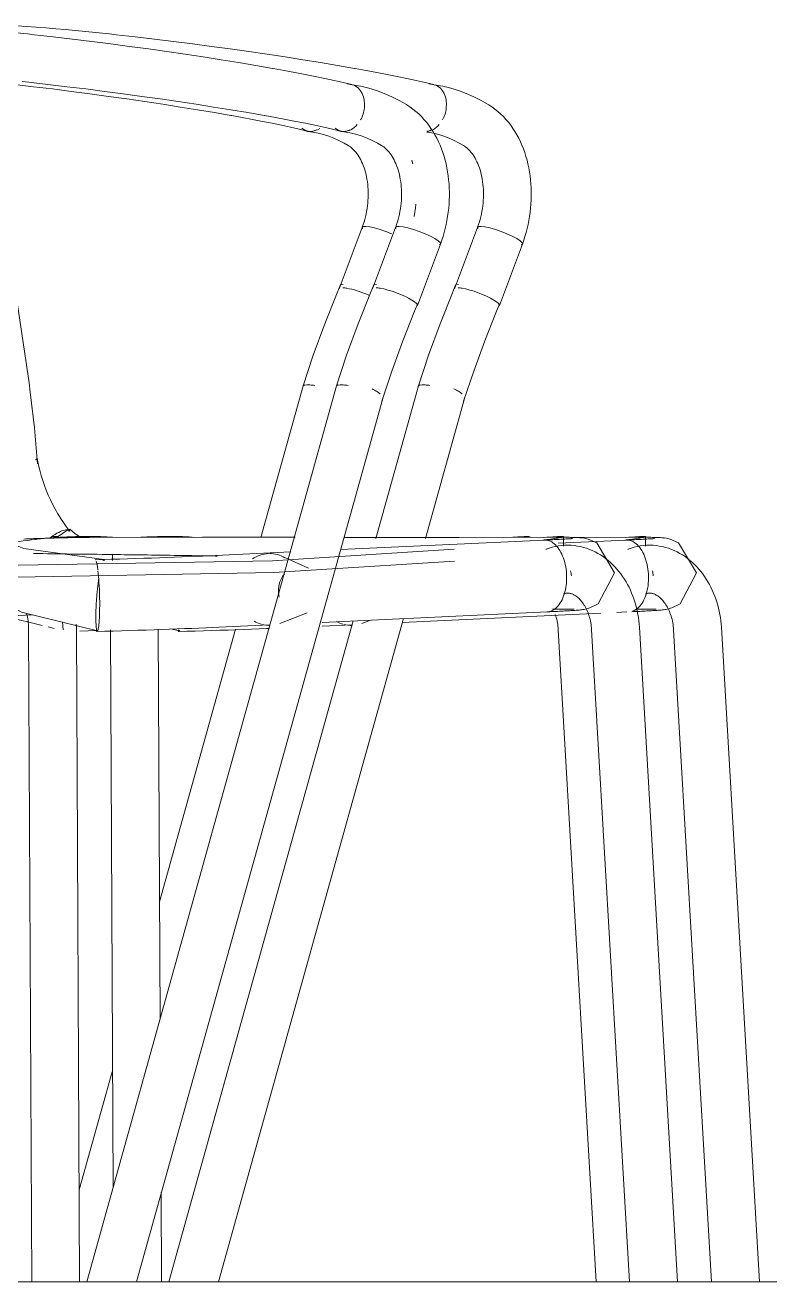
# Model space of a CAD drawing. Header units: inches. Extents: x 20230 to 40520, y -638 to 835.
# Drawn here: x 29240.1 to 29255.66, y 2 to 28.25 of the extents above; entities that cross this region are included whole.
import ezdxf

# ---------------------------------------------------------------- set-up
doc = ezdxf.new("R2010")
doc.units = ezdxf.units.IN
doc.header["$MEASUREMENT"] = 0
doc.layers.add('A-GLAZ-CWMG', color=51, linetype='Continuous', lineweight=9)
doc.layers.add('I-FURN', color=30, linetype='Continuous', lineweight=9)

# ---------------------------------------------------------------- blocks, each defined once
blk = doc.blocks.new('HermanMiller_Collection_Air-Chair_SideChair_Arms - Arms-457867-Elevation - South')
at = {"layer": 'I-FURN'}
for p, q in [((26183.806, 26.027), (26183.902, 26.014)), ((26185.989, 25.35), (26185.969, 25.431)), ((26184.935, 24.025), (26184.455, 22.742)), ((26185.552, 23.894), (26185.431, 23.942)), ((26183.702, 20.719), (26182.819, 17.55)), ((26178.771, 17.552), (26178.806, 17.552)), ((26178.942, 17.552), (26179.135, 17.552)), ((26178.247, 15.711), (26177.515, 15.893)), ((26178.496, 15.649), (26178.375, 15.679)), ((26182.284, 15.631), (26180.698, 9.941)), ((26189.032, 15.618), (26189.823, 2)), ((26179.708, 6.389), (26179.019, 3.919))]:
    blk.add_line(p, q, dxfattribs=at)
at = {"layer": 'I-FURN', "flags": 128}
for points in [[(26182.19, 26.363), (26181.845, 26.423), (26181.492, 26.482), (26181.132, 26.54), (26180.765, 26.597), (26180.392, 26.653), (26180.014, 26.708), (26179.632, 26.762), (26179.245, 26.815), (26178.854, 26.867), (26178.461, 26.917), (26178.065, 26.965), (26177.671, 27.012)], [(26183.79, 26.039), (26183.618, 26.079), (26183.438, 26.119), (26183.25, 26.16), (26183.055, 26.2), (26182.852, 26.24), (26182.643, 26.281), (26182.428, 26.321), (26182.207, 26.36), (26182.19, 26.363)], [(26183.902, 26.014), (26184.014, 25.992), (26184.124, 25.964), (26184.234, 25.93), (26184.342, 25.889), (26184.448, 25.841), (26184.554, 25.788), (26184.642, 25.737)], [(26184.642, 25.737), (26184.664, 25.722), (26184.687, 25.706), (26184.709, 25.689), (26184.731, 25.669), (26184.754, 25.647), (26184.776, 25.623), (26184.798, 25.597), (26184.82, 25.569), (26184.842, 25.539), (26184.863, 25.507), (26184.883, 25.472), (26184.903, 25.436), (26184.922, 25.398), (26184.94, 25.358), (26184.957, 25.316), (26184.973, 25.272), (26184.988, 25.226), (26185.001, 25.179), (26185.014, 25.131), (26185.025, 25.081), (26185.034, 25.03), (26185.042, 24.977), (26185.049, 24.924), (26185.054, 24.87), (26185.057, 24.815), (26185.059, 24.759), (26185.059, 24.703), (26185.058, 24.646), (26185.055, 24.59), (26185.05, 24.532), (26185.044, 24.475), (26185.036, 24.418), (26185.027, 24.361), (26185.015, 24.305), (26185.003, 24.249), (26184.989, 24.194), (26184.973, 24.139), (26184.956, 24.085), (26184.937, 24.032), (26184.935, 24.025)], [(26186.023, 24.256), (26186.035, 24.341), (26186.045, 24.426), (26186.052, 24.511)], [(26184.935, 24.025), (26184.934, 24.024), (26184.943, 23.995)], [(26185.091, 24.038), (26185.011, 24.046), (26184.957, 24.042), (26184.935, 24.025)], [(26185.431, 23.942), (26185.309, 23.984), (26185.193, 24.016), (26185.091, 24.038)], [(26183.692, 20.698), (26183.912, 21.355), (26184.151, 22.009), (26184.409, 22.66), (26184.478, 22.826)], [(26178.671, 15.787), (26178.676, 15.697), (26178.688, 15.622)], [(26188.969, 15.941), (26188.98, 15.907), (26188.99, 15.874), (26188.999, 15.839), (26189.007, 15.804), (26189.014, 15.768), (26189.02, 15.732), (26189.025, 15.695), (26189.029, 15.659), (26189.032, 15.622), (26189.032, 15.618)], [(26179.381, 15.604), (26179.208, 15.599), (26179.034, 15.594)]]:
    blk.add_lwpolyline(points, dxfattribs=at)
at = {"layer": 'I-FURN'}
for centre, major_axis, ratio, start_param, end_param in [((26183.906, 26.525), (0.116, 0.486), 0.74611, 2.783148, 3.306746), ((26183.863, 26.524), (0.057, 0.497), 0.711436, 2.845098, 3.106897), ((26183.863, 26.524), (0.057, 0.497), 0.711436, 3.106897, 3.630496), ((26183.906, 26.525), (0.116, 0.486), 0.74611, 3.306746, 3.830345), ((26184.939, 22.632), (-0.461, 0.194), 0.144221, 5.822246, 6.345845), ((26184.924, 22.567), (-0.468, 0.175), 0.191458, 5.509821, 5.771621), ((26184.924, 22.567), (-0.468, 0.175), 0.191458, 4.462624, 5.509821), ((26184.168, 20.546), (-0.476, 0.152), 0.239355, 5.543411, 6.328809), ((26184.184, 20.585), (-0.482, 0.134), 0.301377, 6.070747, 6.332547), ((26184.168, 20.546), (-0.476, 0.152), 0.239355, 5.282674, 5.542834)]:
    blk.add_ellipse(centre, major_axis=major_axis, ratio=ratio, start_param=start_param, end_param=end_param, dxfattribs=at)
for points in [[(26178.589, 17.57), (26178.544, 17.57), (26178.498, 17.57), (26178.451, 17.57)], [(26179.043, 17.55), (26179.013, 17.552), (26178.981, 17.555), (26178.946, 17.557)]]:
    blk.add_open_spline(points, degree=3, dxfattribs=at)
blk.add_open_spline([(26188.437, 17.558), (26188.45, 17.563), (26188.436, 17.57), (26188.304, 17.567), (26188.155, 17.557), (26188.085, 17.552)], degree=3, knots=[-0.6, -0.6, -0.6, -0.6, -0.4, -0.2, -0.0427058, -0.0427058, -0.0427058, -0.0427058], dxfattribs=at)
blk = doc.blocks.new('HermanMiller_Collection_Air-Chair_SideChair_Arms - Arms-V22-Elevation - South')
at = {"layer": 'I-FURN'}
for p, q in [((26186.474, 27), (26186.33, 27.021)), ((26186.288, 26.017), (26186.311, 26.014)), ((26187.343, 24.025), (26186.864, 22.742)), ((26187.801, 22.392), (26188.282, 23.678)), ((26188.259, 23.661), (26188.281, 23.678)), ((26186.111, 20.719), (26185.222, 17.53)), ((26186.26, 17.528), (26187.075, 20.451)), ((26181.6, 17.552), (26183.53, 17.552)), ((26184.553, 17.551), (26185.192, 17.551)), ((26186.288, 17.551), (26186.647, 17.551)), ((26190.455, 17.496), (26189.032, 17.429)), ((26189.068, 17.551), (26190.797, 17.552)), ((26190.853, 17.367), (26190.853, 17.563)), ((26190.674, 16.052), (26190.799, 16.052)), ((26173.103, 15.675), (26178.042, 15.933)), ((26184.742, 15.807), (26180.894, 2)), ((26181.932, 2), (26185.794, 15.856)), ((26184.927, 15.754), (26185.109, 15.824)), ((26185.769, 15.774), (26189.922, 15.969)), ((26190.252, 15.985), (26190.463, 15.995)), ((26179.674, 15.621), (26179.732, 3.964)), ((26180.715, 7.482), (26180.674, 15.634)), ((26181.114, 15.597), (26180.929, 15.643)), ((26181.097, 15.622), (26181.114, 15.597)), ((26184.095, 15.696), (26184.733, 15.726)), ((26191.441, 15.618), (26192.232, 2)), ((26193.234, 2), (26192.439, 15.676)), ((26180.742, 2), (26180.732, 3.876))]:
    blk.add_line(p, q, dxfattribs=at)
at = {"layer": 'I-FURN', "flags": 128}
for points in [[(26177.527, 28.251), (26177.722, 28.238), (26177.921, 28.224), (26178.121, 28.209), (26178.325, 28.193), (26178.53, 28.176), (26178.737, 28.158), (26178.945, 28.139), (26179.155, 28.118), (26179.365, 28.097), (26179.575, 28.075), (26179.651, 28.066)], [(26184.772, 27.348), (26184.421, 27.409), (26184.063, 27.468), (26183.697, 27.527), (26183.326, 27.585), (26182.948, 27.642), (26182.565, 27.698), (26182.178, 27.753), (26181.786, 27.806), (26181.391, 27.858), (26180.994, 27.909), (26180.594, 27.958), (26180.192, 28.005), (26179.79, 28.051), (26179.651, 28.066)], [(26186.431, 27.012), (26186.25, 27.054), (26186.061, 27.096), (26185.865, 27.138), (26185.663, 27.18), (26185.453, 27.222), (26185.238, 27.263), (26185.016, 27.304), (26184.789, 27.345), (26184.772, 27.348)], [(26187.569, 26.592), (26187.419, 26.678), (26187.264, 26.755), (26187.107, 26.823), (26186.946, 26.883), (26186.783, 26.933), (26186.617, 26.973), (26186.474, 27)], [(26188.281, 23.678), (26188.31, 23.758), (26188.336, 23.839), (26188.36, 23.921), (26188.381, 24.004), (26188.4, 24.087), (26188.417, 24.171), (26188.432, 24.256), (26188.444, 24.341), (26188.453, 24.426), (26188.461, 24.511), (26188.466, 24.596), (26188.468, 24.682), (26188.468, 24.767), (26188.466, 24.852), (26188.461, 24.936), (26188.453, 25.02), (26188.443, 25.104), (26188.431, 25.187), (26188.416, 25.269), (26188.398, 25.35), (26188.378, 25.431), (26188.356, 25.51), (26188.331, 25.588), (26188.303, 25.665), (26188.273, 25.741), (26188.24, 25.815), (26188.204, 25.887), (26188.166, 25.958), (26188.126, 26.027), (26188.083, 26.094), (26188.037, 26.159), (26187.988, 26.222), (26187.937, 26.282), (26187.884, 26.34), (26187.827, 26.395), (26187.769, 26.448), (26187.707, 26.497), (26187.644, 26.544), (26187.578, 26.587), (26187.569, 26.592)], [(26186.311, 26.014), (26186.423, 25.992), (26186.533, 25.964), (26186.642, 25.93), (26186.75, 25.889), (26186.857, 25.841), (26186.963, 25.788), (26187.051, 25.737)], [(26187.051, 25.737), (26187.073, 25.722), (26187.095, 25.706), (26187.118, 25.689), (26187.14, 25.669), (26187.163, 25.647), (26187.185, 25.623), (26187.207, 25.597), (26187.229, 25.569), (26187.251, 25.539), (26187.272, 25.507), (26187.292, 25.472), (26187.312, 25.436), (26187.331, 25.398), (26187.349, 25.358), (26187.366, 25.316), (26187.382, 25.272), (26187.397, 25.226), (26187.41, 25.179), (26187.423, 25.131), (26187.434, 25.081), (26187.443, 25.03), (26187.451, 24.977), (26187.458, 24.924), (26187.463, 24.87), (26187.466, 24.815), (26187.468, 24.759), (26187.468, 24.703), (26187.467, 24.646), (26187.464, 24.59), (26187.459, 24.532), (26187.453, 24.475), (26187.445, 24.418), (26187.435, 24.361), (26187.424, 24.305), (26187.412, 24.249), (26187.397, 24.194), (26187.382, 24.139), (26187.365, 24.085), (26187.346, 24.032), (26187.344, 24.025)], [(26177.973, 20.78), (26177.68, 22.744), (26177.372, 24.486)], [(26187.344, 24.025), (26187.343, 24.024), (26187.352, 23.995)], [(26187.5, 24.038), (26187.42, 24.046), (26187.366, 24.042), (26187.344, 24.025)], [(26187.84, 23.942), (26187.717, 23.984), (26187.602, 24.016), (26187.5, 24.038)], [(26188.164, 23.793), (26188.071, 23.844), (26187.96, 23.894), (26187.84, 23.942)], [(26188.281, 23.678), (26188.282, 23.679), (26188.273, 23.708), (26188.233, 23.747), (26188.164, 23.793)], [(26186.101, 20.698), (26186.32, 21.355), (26186.56, 22.009), (26186.818, 22.66), (26186.886, 22.826)], [(26187.053, 20.394), (26187.264, 21.025), (26187.494, 21.653), (26187.742, 22.279), (26187.808, 22.438)], [(26178.146, 19.086), (26178.083, 19.837), (26177.999, 20.584), (26177.973, 20.78)], [(26178.814, 17.694), (26178.75, 17.778), (26178.689, 17.864), (26178.63, 17.953), (26178.574, 18.045), (26178.52, 18.138), (26178.469, 18.234), (26178.42, 18.333), (26178.375, 18.432), (26178.333, 18.534), (26178.294, 18.637), (26178.258, 18.741), (26178.225, 18.846), (26178.195, 18.953), (26178.169, 19.059), (26178.147, 19.167), (26178.141, 19.197)], [(26178.58, 17.57), (26178.67, 17.633), (26178.744, 17.681), (26178.796, 17.711), (26178.823, 17.721)], [(26178.823, 17.721), (26178.823, 17.711), (26178.796, 17.681)], [(26179.059, 17.549), (26178.935, 17.627), (26178.826, 17.72)], [(26191.042, 17.526), (26191.04, 17.526), (26191.033, 17.526), (26191.023, 17.525), (26191.01, 17.523), (26190.994, 17.522), (26190.976, 17.521), (26190.956, 17.52), (26190.934, 17.518), (26190.909, 17.517), (26190.883, 17.515), (26190.856, 17.514), (26190.826, 17.512), (26190.795, 17.51), (26190.763, 17.509), (26190.729, 17.507), (26190.694, 17.506), (26190.657, 17.504), (26190.62, 17.502), (26190.581, 17.501), (26190.541, 17.499), (26190.5, 17.498), (26190.458, 17.496), (26190.457, 17.496)], [(26190.876, 17.385), (26190.81, 17.38), (26190.745, 17.371), (26190.681, 17.359), (26190.617, 17.343), (26190.555, 17.325), (26190.493, 17.303), (26190.482, 17.298)], [(26191.919, 16.809), (26191.546, 17.439), (26191.369, 17.514), (26191.293, 17.532), (26191.249, 17.538), (26191.218, 17.542), (26191.192, 17.544), (26191.169, 17.546), (26191.146, 17.547), (26191.123, 17.548), (26191.1, 17.549), (26191.076, 17.55), (26191.052, 17.55), (26191.025, 17.551), (26190.998, 17.551), (26190.969, 17.552), (26190.939, 17.552), (26190.908, 17.552), (26190.876, 17.552), (26190.842, 17.552), (26190.807, 17.552), (26190.797, 17.552)], [(26192.439, 15.676), (26192.434, 15.743), (26192.427, 15.81), (26192.418, 15.876), (26192.407, 15.942), (26192.395, 16.008), (26192.38, 16.073), (26192.363, 16.137), (26192.344, 16.201), (26192.324, 16.264), (26192.301, 16.326), (26192.277, 16.388), (26192.25, 16.448), (26192.222, 16.508), (26192.191, 16.566), (26192.159, 16.623), (26192.125, 16.679), (26192.089, 16.734), (26192.051, 16.787), (26192.011, 16.838), (26191.969, 16.888), (26191.926, 16.937), (26191.88, 16.983), (26191.833, 17.028), (26191.784, 17.07), (26191.733, 17.11), (26191.681, 17.148), (26191.626, 17.184), (26191.571, 17.217), (26191.513, 17.248), (26191.454, 17.276), (26191.394, 17.301), (26191.333, 17.323), (26191.27, 17.342), (26191.207, 17.357), (26191.143, 17.37), (26191.078, 17.379), (26191.013, 17.385), (26190.947, 17.387), (26190.881, 17.385), (26190.876, 17.385)], [(26191.919, 16.809), (26191.578, 16.16), (26191.404, 16.077), (26191.33, 16.056), (26191.286, 16.047), (26191.255, 16.042), (26191.229, 16.038), (26191.206, 16.035), (26191.183, 16.033), (26191.161, 16.031), (26191.138, 16.029), (26191.114, 16.027), (26191.089, 16.025), (26191.063, 16.023), (26191.036, 16.022), (26191.007, 16.02), (26190.977, 16.018), (26190.946, 16.016), (26190.914, 16.014), (26190.88, 16.013), (26190.845, 16.011), (26190.809, 16.009), (26190.771, 16.008), (26190.733, 16.006), (26190.693, 16.004), (26190.652, 16.002), (26190.611, 16.001), (26190.568, 15.999)], [(26190.851, 16.369), (26190.864, 16.374), (26190.877, 16.378), (26190.89, 16.381), (26190.902, 16.383), (26190.914, 16.385), (26190.926, 16.386), (26190.928, 16.386)], [(26190.928, 16.386), (26190.94, 16.387), (26190.953, 16.386), (26190.965, 16.385), (26190.978, 16.384), (26190.991, 16.381), (26191.004, 16.378), (26191.018, 16.374), (26191.032, 16.369), (26191.047, 16.363), (26191.062, 16.356), (26191.078, 16.347), (26191.094, 16.338), (26191.11, 16.327), (26191.127, 16.315), (26191.144, 16.302), (26191.161, 16.287), (26191.178, 16.271), (26191.195, 16.253), (26191.213, 16.234), (26191.23, 16.214), (26191.247, 16.192), (26191.263, 16.169), (26191.28, 16.145), (26191.295, 16.119), (26191.311, 16.092), (26191.326, 16.064), (26191.34, 16.035), (26191.353, 16.004), (26191.366, 15.973), (26191.377, 15.941), (26191.388, 15.907), (26191.398, 15.874), (26191.408, 15.839), (26191.416, 15.804), (26191.423, 15.768), (26191.429, 15.732), (26191.434, 15.695), (26191.438, 15.659), (26191.44, 15.622), (26191.441, 15.618)], [(26191.079, 16.048), (26191.076, 16.049), (26191.069, 16.049), (26191.059, 16.049), (26191.046, 16.05), (26191.03, 16.05), (26191.012, 16.051), (26190.992, 16.051), (26190.97, 16.051), (26190.946, 16.052), (26190.92, 16.052), (26190.892, 16.052), (26190.862, 16.052), (26190.831, 16.052), (26190.799, 16.052)], [(26182.998, 15.647), (26182.935, 15.644), (26182.78, 15.638), (26182.622, 15.633), (26182.461, 15.627), (26182.297, 15.621), (26182.13, 15.615), (26181.961, 15.61), (26181.79, 15.604), (26181.617, 15.599), (26181.443, 15.594), (26181.267, 15.589), (26181.107, 15.585)]]:
    blk.add_lwpolyline(points, dxfattribs=at)
at = {"layer": 'I-FURN'}
for centre, major_axis, ratio, start_param, end_param in [((26186.315, 26.525), (0.116, 0.486), 0.74611, 4.877543, 6.18654), ((26186.315, 26.525), (0.116, 0.486), 0.74611, 4.353944, 4.877543), ((26186.315, 26.525), (0.116, 0.486), 0.74611, 3.380624, 4.092145), ((26186.272, 26.524), (0.057, 0.497), 0.711436, 3.346906, 3.630496), ((26187.347, 22.632), (-0.461, 0.194), 0.144221, 5.822246, 6.345845), ((26187.333, 22.567), (-0.468, 0.175), 0.191458, 5.509821, 5.771621), ((26187.333, 22.567), (-0.468, 0.175), 0.191458, 3.939025, 5.509821), ((26187.333, 22.567), (-0.468, 0.175), 0.191458, 3.141593, 3.939025), ((26186.577, 20.546), (-0.476, 0.152), 0.239355, 5.543411, 6.328809), ((26186.593, 20.585), (-0.482, 0.134), 0.301377, 6.070747, 6.332547), ((26186.577, 20.546), (-0.476, 0.152), 0.239355, 5.282674, 5.542834), ((26186.593, 20.585), (-0.482, 0.134), 0.301377, 3.976352, 4.23196), ((26186.593, 20.585), (-0.482, 0.134), 0.301377, 3.714553, 3.976352), ((26177.649, 19.106), (0.492, 0.091), 0.107353, 5.872701, 6.396299), ((26178.422, 17.385), (0.393, 0.31), 0.26753, 0.631223, 1.416621), ((26178.422, 17.385), (0.393, 0.31), 0.26753, 6.12901, 6.914408), ((26185.159, 101.858), (0, 84.692), 0.707107, 3.229588, 3.231436), ((26190.667, 16.834), (-0.185, 0.465), 0.644783, 4.278143, 4.497915), ((26184.707, 16.463), (0.021, 0.75), 0.90616, 2.713723, 2.913055), ((26181.086, 16.334), (-0.02, 0.75), 0.096081, 2.854998, 3.116798), ((26181.086, 16.334), (-0.02, 0.75), 0.096081, 3.116798, 3.378597), ((26184.707, 16.463), (0.021, 0.75), 0.90616, 2.938175, 3.199975)]:
    blk.add_ellipse(centre, major_axis=major_axis, ratio=ratio, start_param=start_param, end_param=end_param, dxfattribs=at)
for points, knots in [([(26181.437, 17.551), (26181.364, 17.558), (26181.183, 17.568), (26180.843, 17.572), (26180.544, 17.564), (26180.364, 17.556), (26180.311, 17.553)], [-0.9876576, -0.9876576, -0.9876576, -0.9876576, -0.8, -0.6, -0.4, -0.3131267, -0.3131267, -0.3131267, -0.3131267]), ([(26190.532, 17.508), (26190.662, 17.525), (26190.856, 17.553), (26190.869, 17.571), (26190.7, 17.566), (26190.533, 17.555), (26190.437, 17.548)], [-1, -1, -1, -1, -0.7, -0.4, -0.2, 0, 0, 0, 0]), ([(26190.581, 16.008), (26190.628, 16.023), (26190.745, 16.097), (26190.886, 16.35), (26190.921, 16.611), (26190.918, 16.742)], [0.1145083, 0.1145083, 0.1145083, 0.1145083, 0.3333333, 0.6666667, 1, 1, 1, 1])]:
    blk.add_open_spline(points, degree=3, knots=knots, dxfattribs=at)
blk.add_open_spline([(26190.918, 16.742), (26190.915, 16.873), (26190.867, 17.135), (26190.693, 17.424), (26190.542, 17.495), (26190.469, 17.496)], degree=3, dxfattribs=at)
blk = doc.blocks.new('HermanMiller_Collection_Air-Chair_SideChair_Arms - Arms-V26-Elevation - South')
at = {"layer": 'I-FURN'}
for p, q in [((26184.762, 27), (26184.618, 27.021)), ((26184.503, 26.027), (26184.599, 26.014)), ((26185.631, 24.025), (26185.152, 22.742)), ((26186.089, 22.392), (26186.57, 23.678)), ((26186.547, 23.661), (26186.569, 23.678)), ((26184.399, 20.719), (26179.182, 2)), ((26180.22, 2), (26185.363, 20.451)), ((26179.526, 17.552), (26183.529, 17.551)), ((26188.743, 17.496), (26184.482, 17.296)), ((26189.141, 17.367), (26189.141, 17.563)), ((26179.533, 17.091), (26179.511, 17.066)), ((26179.551, 17.066), (26179.533, 17.091)), ((26179.715, 17.193), (26179.715, 17.07)), ((26183.445, 17.247), (26181.87, 17.173)), ((26183.81, 16.908), (26183.254, 17.157)), ((26188.912, 16.052), (26189.087, 16.052)), ((26183.215, 15.754), (26183.783, 15.972)), ((26184.095, 15.776), (26188.808, 15.997)), ((26177.962, 15.645), (26178.03, 2)), ((26179.03, 2), (26178.962, 15.65)), ((26181.94, 15.675), (26182.998, 15.725)), ((26189.729, 15.618), (26190.52, 2)), ((26191.522, 2), (26190.727, 15.676))]:
    blk.add_line(p, q, dxfattribs=at)
at = {"layer": 'I-FURN', "flags": 128}
for points in [[(26175.815, 28.251), (26176.01, 28.238), (26176.209, 28.224), (26176.41, 28.209), (26176.613, 28.193), (26176.818, 28.176), (26177.025, 28.158), (26177.233, 28.139), (26177.443, 28.118), (26177.653, 28.097), (26177.863, 28.075), (26177.939, 28.066)], [(26183.06, 27.348), (26182.709, 27.409), (26182.351, 27.468), (26181.985, 27.527), (26181.614, 27.585), (26181.236, 27.642), (26180.853, 27.698), (26180.466, 27.753), (26180.074, 27.806), (26179.679, 27.858), (26179.282, 27.909), (26178.882, 27.958), (26178.48, 28.005), (26178.078, 28.051), (26177.939, 28.066)], [(26184.719, 27.012), (26184.538, 27.054), (26184.349, 27.096), (26184.153, 27.138), (26183.951, 27.18), (26183.741, 27.222), (26183.526, 27.263), (26183.304, 27.304), (26183.077, 27.345), (26183.06, 27.348)], [(26182.887, 26.363), (26182.542, 26.423), (26182.189, 26.482), (26181.829, 26.54), (26181.462, 26.597), (26181.089, 26.653), (26180.711, 26.708), (26180.328, 26.762), (26179.942, 26.815), (26179.551, 26.867), (26179.158, 26.917), (26178.762, 26.965), (26178.365, 27.012), (26177.967, 27.057), (26177.829, 27.072)], [(26185.857, 26.592), (26185.707, 26.678), (26185.552, 26.755), (26185.395, 26.823), (26185.234, 26.883), (26185.071, 26.933), (26184.905, 26.973), (26184.762, 27)], [(26186.569, 23.678), (26186.598, 23.758), (26186.624, 23.839), (26186.648, 23.921), (26186.669, 24.004), (26186.688, 24.087), (26186.705, 24.171), (26186.72, 24.256), (26186.732, 24.341), (26186.742, 24.426), (26186.749, 24.511), (26186.754, 24.596), (26186.756, 24.682), (26186.756, 24.767), (26186.754, 24.852), (26186.749, 24.936), (26186.741, 25.02), (26186.731, 25.104), (26186.719, 25.187), (26186.704, 25.269), (26186.686, 25.35), (26186.666, 25.431), (26186.644, 25.51), (26186.619, 25.588), (26186.591, 25.665), (26186.561, 25.741), (26186.528, 25.815), (26186.493, 25.887), (26186.455, 25.958), (26186.414, 26.027), (26186.371, 26.094), (26186.325, 26.159), (26186.276, 26.222), (26186.225, 26.282), (26186.172, 26.34), (26186.115, 26.395), (26186.057, 26.448), (26185.995, 26.497), (26185.932, 26.544), (26185.866, 26.587), (26185.857, 26.592)], [(26184.487, 26.039), (26184.315, 26.079), (26184.135, 26.119), (26183.947, 26.16), (26183.752, 26.2), (26183.549, 26.24), (26183.34, 26.281), (26183.125, 26.321), (26182.903, 26.36), (26182.887, 26.363)], [(26184.599, 26.014), (26184.711, 25.992), (26184.821, 25.964), (26184.931, 25.93), (26185.039, 25.889), (26185.145, 25.841), (26185.251, 25.788), (26185.339, 25.737)], [(26185.339, 25.737), (26185.361, 25.722), (26185.384, 25.706), (26185.406, 25.689), (26185.428, 25.669), (26185.451, 25.647), (26185.473, 25.623), (26185.495, 25.597), (26185.517, 25.569), (26185.539, 25.539), (26185.56, 25.507), (26185.58, 25.472), (26185.6, 25.436), (26185.619, 25.398), (26185.637, 25.358), (26185.654, 25.316), (26185.67, 25.272), (26185.685, 25.226), (26185.698, 25.179), (26185.711, 25.131), (26185.722, 25.081), (26185.731, 25.03), (26185.739, 24.977), (26185.746, 24.924), (26185.751, 24.87), (26185.754, 24.815), (26185.756, 24.759), (26185.756, 24.703), (26185.755, 24.646), (26185.752, 24.59), (26185.747, 24.532), (26185.741, 24.475), (26185.733, 24.418), (26185.723, 24.361), (26185.712, 24.305), (26185.7, 24.249), (26185.686, 24.194), (26185.67, 24.139), (26185.653, 24.085), (26185.634, 24.032), (26185.632, 24.025)], [(26185.632, 24.025), (26185.631, 24.024), (26185.64, 23.995)], [(26185.788, 24.038), (26185.708, 24.046), (26185.654, 24.042), (26185.632, 24.025)], [(26186.128, 23.942), (26186.006, 23.984), (26185.89, 24.016), (26185.788, 24.038)], [(26186.452, 23.793), (26186.359, 23.844), (26186.248, 23.894), (26186.128, 23.942)], [(26186.569, 23.678), (26186.57, 23.679), (26186.561, 23.708), (26186.521, 23.747), (26186.452, 23.793)], [(26184.389, 20.698), (26184.609, 21.355), (26184.848, 22.009), (26185.106, 22.66), (26185.174, 22.826)], [(26185.341, 20.394), (26185.552, 21.025), (26185.782, 21.653), (26186.03, 22.279), (26186.096, 22.438)], [(26179.534, 17.091), (26177.865, 17.316), (26177.447, 17.486), (26177.223, 17.627), (26177.114, 17.72)], [(26177.867, 17.516), (26177.907, 17.518), (26177.948, 17.519), (26177.99, 17.521), (26178.033, 17.523), (26178.076, 17.524), (26178.121, 17.526), (26178.166, 17.527), (26178.211, 17.529), (26178.258, 17.53), (26178.305, 17.532), (26178.352, 17.533), (26178.399, 17.535), (26178.447, 17.536), (26178.496, 17.537), (26178.544, 17.539), (26178.592, 17.54), (26178.641, 17.541), (26178.689, 17.542), (26178.737, 17.543), (26178.785, 17.544), (26178.833, 17.545), (26178.88, 17.546), (26178.927, 17.547), (26178.974, 17.548), (26179.02, 17.548), (26179.065, 17.549), (26179.109, 17.55), (26179.153, 17.55), (26179.196, 17.551), (26179.238, 17.551), (26179.279, 17.552), (26179.319, 17.552), (26179.358, 17.552), (26179.396, 17.552), (26179.433, 17.552), (26179.468, 17.552), (26179.503, 17.552), (26179.527, 17.552)], [(26184.553, 17.551), (26186.961, 17.55), (26189.085, 17.552)], [(26189.33, 17.526), (26189.328, 17.526), (26189.321, 17.526), (26189.311, 17.525), (26189.298, 17.523), (26189.282, 17.522), (26189.264, 17.521), (26189.244, 17.52), (26189.222, 17.518), (26189.197, 17.517), (26189.172, 17.515), (26189.144, 17.514), (26189.114, 17.512), (26189.083, 17.51), (26189.051, 17.509), (26189.017, 17.507), (26188.982, 17.506), (26188.946, 17.504), (26188.908, 17.502), (26188.869, 17.501), (26188.829, 17.499), (26188.788, 17.498), (26188.746, 17.496), (26188.745, 17.496)], [(26189.164, 17.385), (26189.098, 17.38), (26189.033, 17.371), (26188.969, 17.359), (26188.905, 17.343), (26188.843, 17.325), (26188.781, 17.303), (26188.77, 17.298)], [(26190.207, 16.809), (26189.834, 17.439), (26189.657, 17.514), (26189.581, 17.532), (26189.537, 17.538), (26189.506, 17.542), (26189.48, 17.544), (26189.457, 17.546), (26189.434, 17.547), (26189.412, 17.548), (26189.388, 17.549), (26189.365, 17.55), (26189.34, 17.55), (26189.313, 17.551), (26189.286, 17.551), (26189.257, 17.552), (26189.228, 17.552), (26189.196, 17.552), (26189.164, 17.552), (26189.13, 17.552), (26189.095, 17.552), (26189.085, 17.552)], [(26190.727, 15.676), (26190.722, 15.743), (26190.715, 15.81), (26190.706, 15.876), (26190.696, 15.942), (26190.683, 16.008), (26190.668, 16.073), (26190.651, 16.137), (26190.632, 16.201), (26190.612, 16.264), (26190.589, 16.326), (26190.565, 16.388), (26190.538, 16.448), (26190.51, 16.508), (26190.479, 16.566), (26190.447, 16.623), (26190.413, 16.679), (26190.377, 16.734), (26190.339, 16.787), (26190.299, 16.838), (26190.257, 16.888), (26190.214, 16.937), (26190.168, 16.983), (26190.121, 17.028), (26190.072, 17.07), (26190.021, 17.11), (26189.969, 17.148), (26189.914, 17.184), (26189.859, 17.217), (26189.801, 17.248), (26189.743, 17.276), (26189.682, 17.301), (26189.621, 17.323), (26189.559, 17.342), (26189.495, 17.357), (26189.431, 17.37), (26189.366, 17.379), (26189.301, 17.385), (26189.235, 17.387), (26189.169, 17.385), (26189.164, 17.385)], [(26170.806, 17.195), (26176.929, 16.956), (26183.061, 17.063), (26186.857, 17.303)], [(26179.402, 15.597), (26177.813, 15.991), (26176.831, 16.544), (26176.529, 16.833), (26176.314, 17.12)], [(26181.87, 17.173), (26181.738, 17.167), (26181.601, 17.161), (26181.459, 17.155), (26181.314, 17.149), (26181.165, 17.143), (26181.012, 17.137), (26180.855, 17.132), (26180.696, 17.126), (26180.533, 17.12), (26180.368, 17.115), (26180.201, 17.109), (26180.031, 17.104), (26179.86, 17.098), (26179.687, 17.093), (26179.513, 17.088), (26179.354, 17.084)], [(26170.806, 16.945), (26176.943, 16.706), (26183.089, 16.814), (26186.861, 17.053)], [(26190.207, 16.809), (26189.866, 16.16), (26189.692, 16.077), (26189.618, 16.056), (26189.574, 16.047), (26189.543, 16.042), (26189.517, 16.038), (26189.494, 16.035), (26189.471, 16.033), (26189.449, 16.031), (26189.426, 16.029), (26189.402, 16.027), (26189.377, 16.025), (26189.351, 16.023), (26189.324, 16.022), (26189.295, 16.02), (26189.265, 16.018), (26189.234, 16.016), (26189.202, 16.014), (26189.168, 16.013), (26189.133, 16.011), (26189.097, 16.009), (26189.059, 16.008), (26189.021, 16.006), (26188.981, 16.004), (26188.94, 16.002), (26188.899, 16.001), (26188.856, 15.999), (26188.813, 15.998), (26188.805, 15.997)], [(26179.43, 16.696), (26179.41, 16.537), (26179.39, 16.344)], [(26179.39, 16.344), (26179.376, 16.151), (26179.368, 15.97), (26179.367, 15.816), (26179.373, 15.697), (26179.385, 15.622), (26179.402, 15.597)], [(26189.14, 16.369), (26189.153, 16.374), (26189.165, 16.378), (26189.178, 16.381), (26189.19, 16.383), (26189.202, 16.385), (26189.214, 16.386), (26189.216, 16.386)], [(26189.216, 16.386), (26189.228, 16.387), (26189.241, 16.386), (26189.253, 16.385), (26189.266, 16.384), (26189.279, 16.381), (26189.292, 16.378), (26189.306, 16.374), (26189.32, 16.369), (26189.335, 16.363), (26189.35, 16.356), (26189.366, 16.347), (26189.382, 16.338), (26189.398, 16.327), (26189.415, 16.315), (26189.432, 16.302), (26189.449, 16.287), (26189.466, 16.271), (26189.484, 16.253), (26189.501, 16.234), (26189.518, 16.214), (26189.535, 16.192), (26189.551, 16.169), (26189.568, 16.145), (26189.584, 16.119), (26189.599, 16.092), (26189.614, 16.064), (26189.628, 16.035), (26189.641, 16.004), (26189.654, 15.973), (26189.666, 15.941), (26189.677, 15.907), (26189.687, 15.874), (26189.696, 15.839), (26189.704, 15.804), (26189.711, 15.768), (26189.717, 15.732), (26189.722, 15.695), (26189.726, 15.659), (26189.729, 15.622), (26189.729, 15.618)], [(26189.367, 16.048), (26189.364, 16.049), (26189.357, 16.049), (26189.347, 16.049), (26189.334, 16.05), (26189.318, 16.05), (26189.3, 16.051), (26189.28, 16.051), (26189.258, 16.051), (26189.234, 16.052), (26189.208, 16.052), (26189.18, 16.052), (26189.15, 16.052), (26189.119, 16.052), (26189.087, 16.052)], [(26177.926, 15.952), (26177.934, 15.918), (26177.941, 15.882), (26177.947, 15.846), (26177.952, 15.809), (26177.956, 15.772), (26177.959, 15.734), (26177.961, 15.696), (26177.962, 15.658), (26177.962, 15.645)], [(26178.96, 15.737), (26178.962, 15.671), (26178.962, 15.65)], [(26181.94, 15.675), (26181.805, 15.669), (26181.666, 15.663), (26181.522, 15.657), (26181.375, 15.65), (26181.223, 15.644), (26181.068, 15.638), (26180.91, 15.633), (26180.749, 15.627), (26180.585, 15.621), (26180.418, 15.615), (26180.249, 15.61), (26180.078, 15.604), (26179.905, 15.599), (26179.731, 15.594), (26179.555, 15.589), (26179.395, 15.585)]]:
    blk.add_lwpolyline(points, dxfattribs=at)
at = {"layer": 'I-FURN'}
for centre, major_axis, ratio, start_param, end_param in [((26184.603, 26.525), (0.116, 0.486), 0.74611, 4.877543, 6.18654), ((26184.603, 26.525), (0.116, 0.486), 0.74611, 4.353944, 4.877543), ((26184.603, 26.525), (0.116, 0.486), 0.74611, 2.783148, 3.306746), ((26184.56, 26.524), (0.057, 0.497), 0.711436, 2.845098, 3.106897), ((26184.56, 26.524), (0.057, 0.497), 0.711436, 3.106897, 3.630496), ((26184.603, 26.525), (0.116, 0.486), 0.74611, 3.306746, 4.092145), ((26185.635, 22.632), (-0.461, 0.194), 0.144221, 5.822246, 6.345845), ((26185.621, 22.567), (-0.468, 0.175), 0.191458, 5.509821, 5.771621), ((26185.621, 22.567), (-0.468, 0.175), 0.191458, 3.939025, 5.509821), ((26185.621, 22.567), (-0.468, 0.175), 0.191458, 3.141593, 3.939025), ((26184.865, 20.546), (-0.476, 0.152), 0.239355, 5.543411, 6.328809), ((26184.881, 20.585), (-0.482, 0.134), 0.301377, 6.070747, 6.332547), ((26184.865, 20.546), (-0.476, 0.152), 0.239355, 5.282674, 5.542834), ((26184.881, 20.585), (-0.482, 0.134), 0.301377, 3.976352, 4.23196), ((26184.881, 20.585), (-0.482, 0.134), 0.301377, 3.714553, 3.976352), ((26172.738, 101.858), (0, 84.69), 0.707107, 3.219886, 3.231438), ((26183.447, 101.858), (0, 84.692), 0.707107, 3.229588, 3.231436), ((26179.374, 16.334), (-0.02, 0.75), 0.096081, 6.25839, 6.283185), ((26182.995, 16.463), (0.021, 0.75), 0.90616, 0.058382, 0.581981), ((26182.995, 16.463), (0.021, 0.75), 0.90616, 5.817968, 6.309661), ((26179.374, 16.334), (-0.02, 0.75), 0.096081, 5.516095, 5.996591), ((26179.374, 16.334), (-0.02, 0.75), 0.096081, 4.687594, 5.472992), ((26188.955, 16.834), (-0.185, 0.465), 0.644783, 4.278143, 4.497915), ((26183.637, 16.444), (0.014, 0.5), 0.90616, 0.84378, 1.629178), ((26179.374, 16.334), (-0.02, 0.75), 0.096081, 3.116798, 4.687594), ((26183.637, 16.444), (0.014, 0.5), 0.90616, 1.629178, 1.890978), ((26182.995, 16.463), (0.021, 0.75), 0.90616, 2.687297, 2.913055), ((26179.374, 16.334), (-0.02, 0.75), 0.096081, 2.854998, 3.116798), ((26182.995, 16.463), (0.021, 0.75), 0.90616, 2.938175, 3.176968)]:
    blk.add_ellipse(centre, major_axis=major_axis, ratio=ratio, start_param=start_param, end_param=end_param, dxfattribs=at)
for points, knots in [([(26179.713, 17.552), (26179.642, 17.558), (26179.465, 17.568), (26179.132, 17.572), (26178.758, 17.562), (26178.399, 17.541), (26178.196, 17.521), (26178.109, 17.51)], [-0.976823, -0.976823, -0.976823, -0.976823, -0.8, -0.6, -0.4, -0.2, 0, 0, 0, 0]), ([(26188.82, 17.508), (26188.95, 17.525), (26189.144, 17.553), (26189.158, 17.571), (26188.989, 17.566), (26188.821, 17.555), (26188.725, 17.548)], [-1, -1, -1, -1, -0.7, -0.4, -0.2, 0, 0, 0, 0]), ([(26178.065, 17.213), (26178.328, 17.21), (26178.881, 17.203), (26179.431, 17.197), (26179.715, 17.193)], [-0.9554125, -0.9554125, -0.9554125, -0.9554125, -0.5, 0, 0, 0, 0]), ([(26179.715, 17.193), (26179.937, 17.19), (26180.374, 17.184), (26181.004, 17.175), (26181.512, 17.167), (26181.804, 17.162), (26181.907, 17.161)], [-1, -1, -1, -1, -0.75, -0.5, -0.25, -0.1082676, -0.1082676, -0.1082676, -0.1082676])]:
    blk.add_open_spline(points, degree=3, knots=knots, dxfattribs=at)
for points in [[(26189.206, 16.742), (26189.203, 16.873), (26189.155, 17.135), (26188.981, 17.424), (26188.83, 17.495), (26188.757, 17.496)], [(26188.794, 15.997), (26188.867, 15.996), (26189.015, 16.065), (26189.174, 16.35), (26189.209, 16.611), (26189.206, 16.742)]]:
    blk.add_open_spline(points, degree=3, dxfattribs=at)
blk = doc.blocks.new('Rectangular Mullion - Exterior 2_ x 4_5_-1135280-Elevation - South')
at = {"layer": 'A-GLAZ-CWMG'}
blk.add_line((26161.828, 2), (26125.64, 2), dxfattribs=at)

msp = doc.modelspace()

# ---------------------------------------------------------------- block references
at = {"layer": 'A-GLAZ-CWMG'}
msp.add_blockref('Rectangular Mullion - Exterior 2_ x 4_5_-1135280-Elevation - South', (3098.393, 0), dxfattribs=at)
at = {"layer": 'I-FURN'}
for name in ['HermanMiller_Collection_Air-Chair_SideChair_Arms - Arms-457867-Elevation - South', 'HermanMiller_Collection_Air-Chair_SideChair_Arms - Arms-V26-Elevation - South', 'HermanMiller_Collection_Air-Chair_SideChair_Arms - Arms-V22-Elevation - South']:
    msp.add_blockref(name, (3062.205, 0), dxfattribs=at)

doc.saveas('drawing.dxf')
